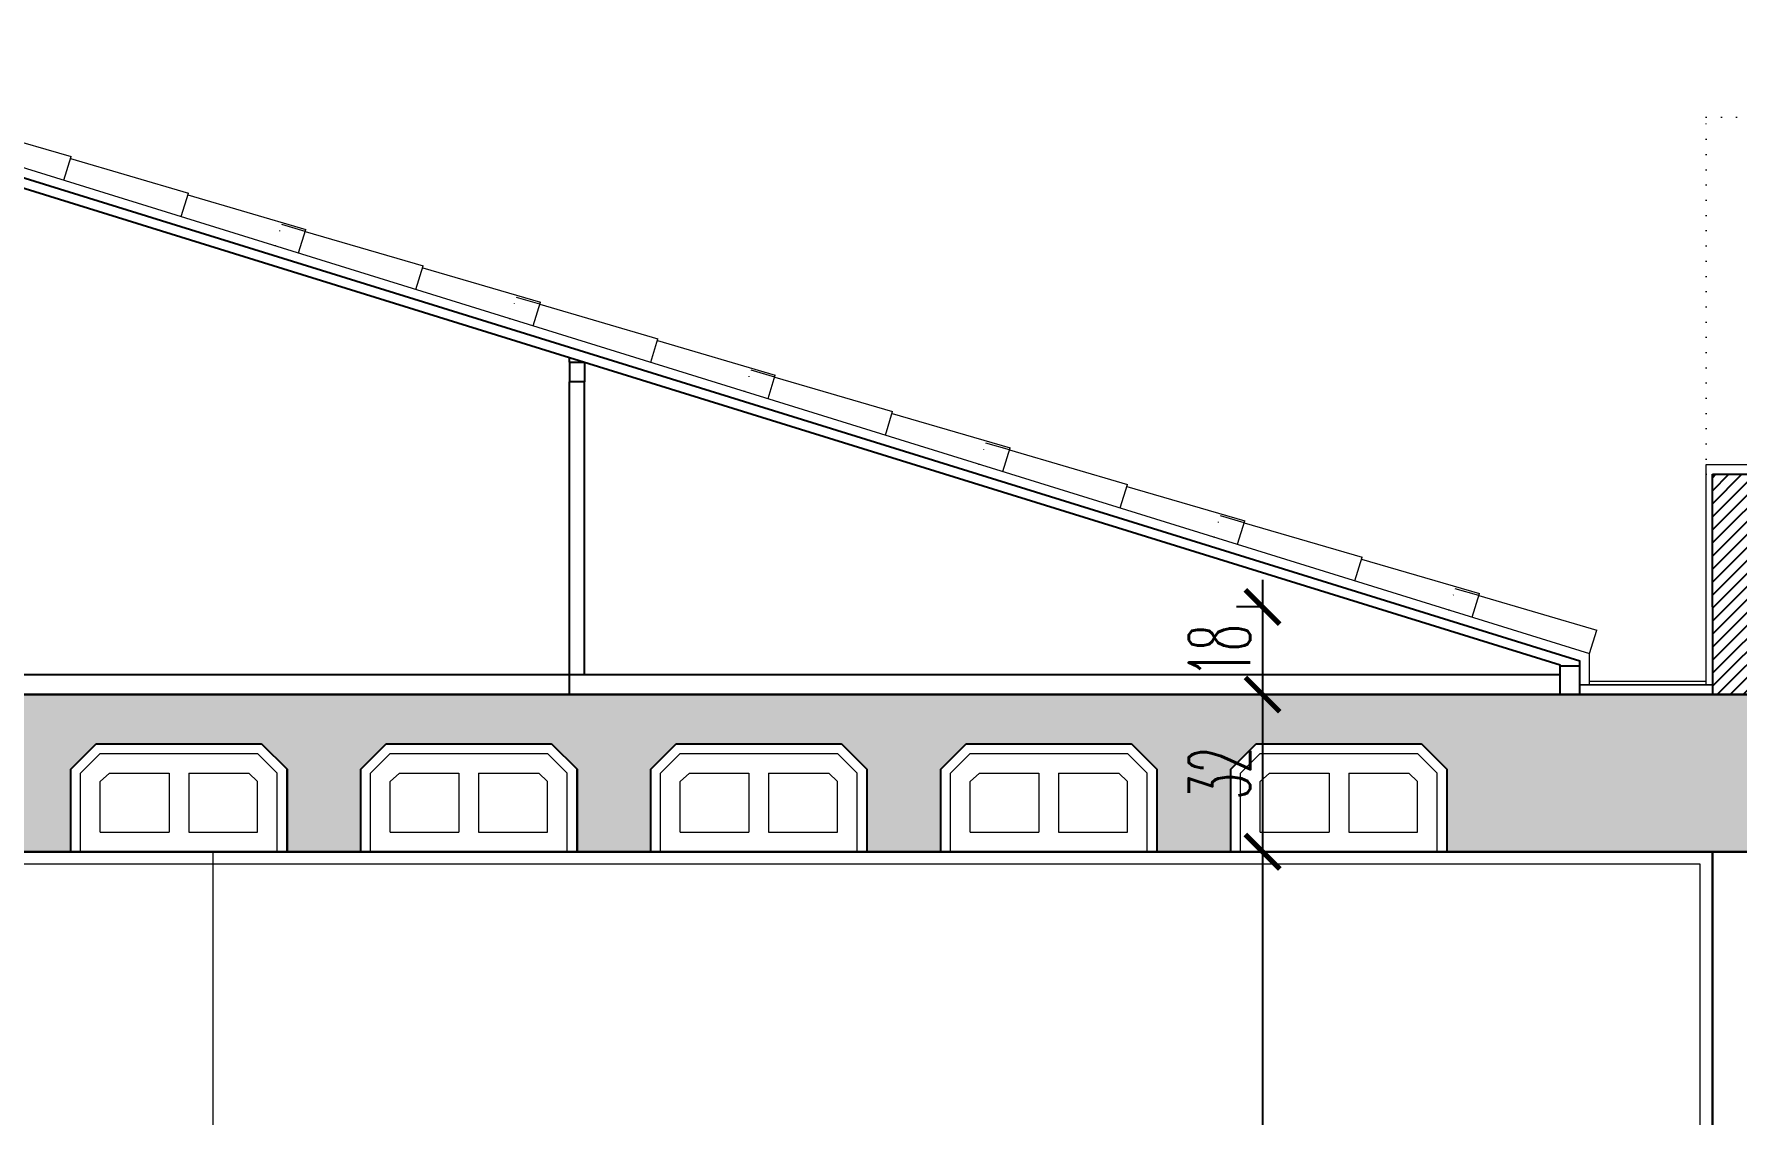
# Model space of a CAD drawing. Extents: x 775040 to 808375, y 4159409 to 4163651.
# Drawn here: x 792673.4 to 793019.9, y 4160775.6 to 4160995.6 of the extents above; entities that cross this region are included whole.
import ezdxf

# ---------------------------------------------------------------- set-up
doc = ezdxf.new("R2010")
doc.units = 0
doc.header["$MEASUREMENT"] = 0
doc.header["$PDMODE"] = 3
doc.linetypes.add('ACAD_ISO07W100', pattern=[3, 0, -3])
doc.linetypes.add('DUZ', pattern=[500, 500])
doc.layers.get('0').update_dxf_attribs({"linetype": 'DUZ'})
for name, color, linetype, lineweight in [('duvar', 7, 'Continuous', 25), ('kapı', 3, 'Continuous', 9), ('Z_ duvar', 7, 'Continuous', 30), ('Z_asmolen', 53, 'Continuous', 9), ('Z_g3', 3, 'Continuous', 13), ('Z_izdot', 42, 'ACAD_ISO07W100', 9), ('Z_iç ölçü dikey', 111, 'Continuous', 25), ('Z_kesit döşeme', 5, 'Continuous', 30), ('Z_kolon tarama', 171, 'Continuous', 5), ('Z_sıva', 241, 'Continuous', 5)]:
    doc.layers.add(name, color=color, linetype=linetype, lineweight=lineweight)
doc.styles.add('OLCUIC', font='ROMANS.SHX', dxfattribs={"width": 0.5})
doc.dimstyles.new('ölçü 50', dxfattribs={"dimtxt": 12.5, "dimasz": 7, "dimexe": 5.3, "dimexo": 5, "dimgap": 2.5, "dimtad": 1, "dimdec": 0, "dimzin": 9, "dimdsep": 46, "dimtxsty": 'OLCUIC', "dimblk1": 'ARCHTICK', "dimblk2": 'ARCHTICK', "dimsah": 1, "dimcen": 0, "dimdle": 5.5, "dimadec": 0, "dimazin": 0, "dimtfac": 1, "dimtdec": 0, "dimtix": 1, "dimtofl": 0, "dimtmove": 1, "dimatfit": 3, "dimldrblk": 'ARCHTICK', "dimfxl": 0, "dimtolj": 1, "dimtzin": 0, "dimarcsym": 0})

# ---------------------------------------------------------------- blocks, each defined once
blk = doc.blocks.new('asbnm')
at = {"layer": 'Z_asmolen'}
for p, q in [((44128.83, -2548.34), (44123.66, -2553.51)), ((44162.49, -2548.34), (44128.83, -2548.34)), ((44162.49, -2548.34), (44167.66, -2553.51)), ((44187.83, -2548.34), (44182.66, -2553.51)), ((44221.49, -2548.34), (44187.83, -2548.34)), ((44221.49, -2548.34), (44226.66, -2553.51)), ((44129.66, -2550.34), (44125.66, -2554.34)), ((44161.66, -2550.34), (44129.66, -2550.34)), ((44161.66, -2550.34), (44165.66, -2554.34)), ((44188.66, -2550.34), (44184.66, -2554.34)), ((44220.66, -2550.34), (44188.66, -2550.34)), ((44220.66, -2550.34), (44224.66, -2554.34)), ((44123.66, -2570.34), (44123.66, -2553.51)), ((44125.66, -2570.34), (44125.66, -2554.34)), ((44131.43, -2554.34), (44129.66, -2556.07)), ((44129.66, -2566.34), (44129.66, -2556.07)), ((44143.66, -2554.34), (44131.43, -2554.34)), ((44143.66, -2554.34), (44143.66, -2566.34)), ((44159.76, -2554.34), (44147.66, -2554.34)), ((44147.66, -2554.34), (44147.66, -2566.34)), ((44159.76, -2554.34), (44161.66, -2556.01)), ((44161.66, -2566.34), (44161.66, -2556.01)), ((44165.66, -2570.34), (44165.66, -2554.34)), ((44167.66, -2570.34), (44167.66, -2553.51)), ((44182.66, -2570.34), (44182.66, -2553.51)), ((44184.66, -2570.34), (44184.66, -2554.34)), ((44190.43, -2554.34), (44188.66, -2556.07)), ((44188.66, -2566.34), (44188.66, -2556.07)), ((44202.66, -2554.34), (44190.43, -2554.34)), ((44202.66, -2554.34), (44202.66, -2566.34)), ((44218.76, -2554.34), (44206.66, -2554.34)), ((44206.66, -2554.34), (44206.66, -2566.34)), ((44218.76, -2554.34), (44220.66, -2556.01)), ((44220.66, -2566.34), (44220.66, -2556.01)), ((44224.66, -2570.34), (44224.66, -2554.34)), ((44226.66, -2570.34), (44226.66, -2553.51)), ((44143.66, -2566.34), (44129.66, -2566.34)), ((44161.66, -2566.34), (44147.66, -2566.34)), ((44202.66, -2566.34), (44188.66, -2566.34)), ((44220.66, -2566.34), (44206.66, -2566.34)), ((44167.66, -2570.34), (44123.66, -2570.34)), ((44226.66, -2570.34), (44182.66, -2570.34))]:
    blk.add_line(p, q, dxfattribs=at)
blk = doc.blocks.new('_ARCHTICK')
at = {"color": 0, "linetype": 'ByBlock', "const_width": 0.15}
blk.add_lwpolyline([(-0.5, -0.5), (0.5, 0.5)], dxfattribs=at)
blk = doc.blocks.new('*D1021')
at = {"layer": 'Defpoints', "color": 0, "linetype": 'Continuous', "transparency": 16777216}
for p in [(792923.35, 4160878.97), (792923.35, 4160861.14), (792923.35, 4160861.14)]:
    blk.add_point(p, dxfattribs=at)
at = {"layer": 'Z_iç ölçü dikey', "color": 0, "linetype": 'Continuous', "lineweight": -2, "transparency": 16777216}
for p, q in [((792923.35, 4160884.47), (792923.35, 4160855.64)), ((792923.35, 4160878.97), (792918.05, 4160878.97)), ((792923.35, 4160861.14), (792918.05, 4160861.14))]:
    blk.add_line(p, q, dxfattribs=at)
at = {"layer": 'Z_iç ölçü dikey', "color": 0, "linetype": 'Continuous', "lineweight": -2, "transparency": 16777216, "xscale": 7, "yscale": 7, "zscale": 7}
for p, rotation in [((792923.35, 4160878.97), 90), ((792923.35, 4160861.14), 270)]:
    blk.add_blockref('_ARCHTICK', p, dxfattribs=dict(at, rotation=rotation))
at = {"layer": 'Z_iç ölçü dikey', "color": 0, "linetype": 'Continuous', "transparency": 16777216, "insert": (792914.6, 4160870.06), "char_height": 12.5, "attachment_point": 5, "rotation": 90, "style": 'OLCUIC'}
blk.add_mtext('\\A1;18', dxfattribs=at)
blk = doc.blocks.new('*D1022')
at = {"layer": 'Defpoints', "color": 0, "linetype": 'Continuous', "transparency": 16777216}
for p in [(792923.35, 4160861.14), (792923.35, 4160829.14), (792923.35, 4160829.14)]:
    blk.add_point(p, dxfattribs=at)
at = {"layer": 'Z_iç ölçü dikey', "color": 0, "linetype": 'Continuous', "lineweight": -2, "transparency": 16777216}
for p, q in [((792923.35, 4160866.64), (792923.35, 4160823.64)), ((792923.35, 4160861.14), (792918.05, 4160861.14)), ((792923.35, 4160829.14), (792918.05, 4160829.14))]:
    blk.add_line(p, q, dxfattribs=at)
at = {"layer": 'Z_iç ölçü dikey', "color": 0, "linetype": 'Continuous', "lineweight": -2, "transparency": 16777216, "xscale": 7, "yscale": 7, "zscale": 7}
for p, rotation in [((792923.35, 4160861.14), 90), ((792923.35, 4160829.14), 270)]:
    blk.add_blockref('_ARCHTICK', p, dxfattribs=dict(at, rotation=rotation))
at = {"layer": 'Z_iç ölçü dikey', "color": 0, "linetype": 'Continuous', "transparency": 16777216, "insert": (792914.6, 4160845.14), "char_height": 12.5, "attachment_point": 5, "rotation": 90, "style": 'OLCUIC'}
blk.add_mtext('\\A1;32', dxfattribs=at)
blk = doc.blocks.new('*D1023')
at = {"layer": 'Defpoints', "color": 0, "linetype": 'Continuous', "transparency": 16777216}
for p in [(792923.35, 4160829.14), (792923.35, 4160561.14), (792923.35, 4160561.14)]:
    blk.add_point(p, dxfattribs=at)
at = {"layer": 'Z_iç ölçü dikey', "color": 0, "linetype": 'Continuous', "lineweight": -2, "transparency": 16777216}
for p, q in [((792923.35, 4160834.64), (792923.35, 4160555.64)), ((792923.35, 4160829.14), (792918.05, 4160829.14)), ((792923.35, 4160561.14), (792918.05, 4160561.14))]:
    blk.add_line(p, q, dxfattribs=at)
at = {"layer": 'Z_iç ölçü dikey', "color": 0, "linetype": 'Continuous', "lineweight": -2, "transparency": 16777216, "xscale": 7, "yscale": 7, "zscale": 7}
for p, rotation in [((792923.35, 4160829.14), 90), ((792923.35, 4160561.14), 270)]:
    blk.add_blockref('_ARCHTICK', p, dxfattribs=dict(at, rotation=rotation))
at = {"layer": 'Z_iç ölçü dikey', "color": 0, "linetype": 'Continuous', "transparency": 16777216, "insert": (792914.6, 4160695.14), "char_height": 12.5, "attachment_point": 5, "rotation": 90, "style": 'OLCUIC'}
blk.add_mtext('\\A1;268', dxfattribs=at)

msp = doc.modelspace()

# ---------------------------------------------------------------- hatches: boundary and pattern name
at = {"layer": 'Z_iç ölçü dikey', "linetype": 'Continuous'}
h = msp.add_hatch(dxfattribs=at)
h.set_pattern_fill('ANSI31', color=5, scale=15, style=0)
h.set_pattern_definition([(45, (0, 0), (-1.3258252147, 1.3258252147), [])])
h.paths.add_polyline_path([(793447.87, 4160895.8), (793453.04, 4160900.97), (793486.69, 4160900.97), (793491.87, 4160895.8), (793491.87, 4160878.97), (793506.87, 4160878.97), (793506.87, 4160895.8), (793512.04, 4160900.97), (793545.69, 4160900.97), (793550.87, 4160895.8), (793550.87, 4160878.97), (793565.87, 4160878.97), (793565.87, 4160895.8), (793571.04, 4160900.97), (793604.69, 4160900.97), (793609.87, 4160895.8), (793609.87, 4160878.97), (793624.87, 4160878.97), (793624.87, 4160895.8), (793630.04, 4160900.97), (793663.69, 4160900.97), (793668.87, 4160895.8), (793668.87, 4160878.97), (793683.87, 4160878.97), (793683.87, 4160895.8), (793689.04, 4160900.97), (793722.69, 4160900.97), (793727.87, 4160895.8), (793727.87, 4160878.97), (793742.87, 4160878.97), (793742.87, 4160895.8), (793748.04, 4160900.97), (793781.69, 4160900.97), (793786.87, 4160895.8), (793786.87, 4160878.97), (793801.87, 4160878.97), (793801.87, 4160895.8), (793807.04, 4160900.97), (793840.69, 4160900.97), (793845.87, 4160895.8), (793845.87, 4160878.97), (793860.87, 4160878.97), (793860.87, 4160895.8), (793866.04, 4160900.97), (793899.69, 4160900.97), (793904.87, 4160895.8), (793904.87, 4160878.97), (793914.22, 4160878.97), (793925.25, 4160905.97), (793014.87, 4160905.97), (793014.87, 4160878.97), (793014.87, 4160861.14), (793034.87, 4160861.14), (793034.87, 4160829.14), (793034.87, 4160561.14), (793262.97, 4160561.14), (793262.97, 4160563.64), (793037.37, 4160563.64), (793037.37, 4160876.85), (793267.37, 4160876.85), (793267.37, 4160771.14), (793269.87, 4160771.14), (793269.87, 4160781.14), (793269.87, 4160878.97), (793093.87, 4160878.97), (793093.87, 4160895.8), (793099.04, 4160900.97), (793132.69, 4160900.97), (793137.87, 4160895.8), (793137.87, 4160878.97), (793152.87, 4160878.97), (793152.87, 4160895.8), (793158.04, 4160900.97), (793191.69, 4160900.97), (793196.87, 4160895.8), (793196.87, 4160878.97), (793211.87, 4160878.97), (793211.87, 4160895.8), (793217.04, 4160900.97), (793250.69, 4160900.97), (793255.87, 4160895.8), (793255.87, 4160878.97), (793270.87, 4160878.97), (793270.87, 4160895.8), (793276.04, 4160900.97), (793309.69, 4160900.97), (793314.87, 4160895.8), (793314.87, 4160878.97), (793329.87, 4160878.97), (793329.87, 4160895.8), (793335.04, 4160900.97), (793368.69, 4160900.97), (793373.87, 4160895.8), (793373.87, 4160878.97), (793388.87, 4160878.97), (793388.87, 4160895.8), (793394.04, 4160900.97), (793427.69, 4160900.97), (793432.87, 4160895.8), (793432.87, 4160878.97), (793447.87, 4160878.97)])
h.paths.add_polyline_path([(793137.87, 4160878.97), (793093.87, 4160878.97), (793093.87, 4160895.8), (793099.04, 4160900.97), (793132.69, 4160900.97), (793137.87, 4160895.8)], flags=16)
h.paths.add_polyline_path([(793131.87, 4160893.25), (793131.87, 4160882.97), (793117.87, 4160882.97), (793117.87, 4160894.97), (793130.09, 4160894.97)], flags=0)
h.paths.add_polyline_path([(793113.87, 4160882.97), (793099.87, 4160882.97), (793099.87, 4160893.3), (793101.76, 4160894.97), (793113.87, 4160894.97)], flags=0)
at = {"layer": 'Z_kolon tarama'}
h = msp.add_hatch(dxfattribs=at)
h.set_pattern_fill('ANSI33', color=256, scale=15, style=0)
h.paths.add_polyline_path([(792509.04, 4160851.14), (792542.69, 4160851.14), (792547.87, 4160845.97), (792547.87, 4160829.14), (792562.87, 4160829.14), (792562.87, 4160845.97), (792568.04, 4160851.14), (792601.69, 4160851.14), (792605.93, 4160846.9), (792605.93, 4160861.14), (792129.87, 4160861.14), (792129.87, 4160829.14), (792149.87, 4160829.14), (792149.87, 4160845.97), (792155.04, 4160851.14), (792188.69, 4160851.14), (792193.87, 4160845.97), (792193.87, 4160829.14), (792208.87, 4160829.14), (792208.87, 4160845.97), (792214.04, 4160851.14), (792247.69, 4160851.14), (792252.87, 4160845.97), (792252.87, 4160829.14), (792267.87, 4160829.14), (792267.87, 4160845.97), (792273.04, 4160851.14), (792306.69, 4160851.14), (792311.87, 4160845.97), (792311.87, 4160829.14), (792326.87, 4160829.14), (792326.87, 4160845.97), (792332.04, 4160851.14), (792365.69, 4160851.14), (792370.87, 4160845.97), (792370.87, 4160829.14), (792385.87, 4160829.14), (792385.87, 4160845.97), (792391.04, 4160851.14), (792424.69, 4160851.14), (792429.87, 4160845.97), (792429.87, 4160829.14), (792444.87, 4160829.14), (792444.87, 4160845.97), (792450.04, 4160851.14), (792483.69, 4160851.14), (792488.87, 4160845.97), (792488.87, 4160829.14), (792503.87, 4160829.14), (792503.87, 4160845.97)])
h.paths.add_polyline_path([(793034.87, 4160861.14), (792605.93, 4160861.14), (792605.93, 4160846.9), (792606.87, 4160845.97), (792606.87, 4160829.14), (792621.87, 4160829.14), (792621.87, 4160845.97), (792627.04, 4160851.14), (792660.69, 4160851.14), (792665.87, 4160845.97), (792665.87, 4160829.14), (792680.87, 4160829.14), (792680.87, 4160845.97), (792686.04, 4160851.14), (792719.69, 4160851.14), (792724.87, 4160845.97), (792724.87, 4160829.14), (792739.87, 4160829.14), (792739.87, 4160845.97), (792745.04, 4160851.14), (792778.69, 4160851.14), (792783.87, 4160845.97), (792783.87, 4160829.14), (792798.87, 4160829.14), (792798.87, 4160845.97), (792804.04, 4160851.14), (792837.69, 4160851.14), (792842.87, 4160845.97), (792842.87, 4160829.14), (792857.87, 4160829.14), (792857.87, 4160845.97), (792863.04, 4160851.14), (792896.69, 4160851.14), (792901.87, 4160845.97), (792901.87, 4160829.14), (792916.87, 4160829.14), (792916.87, 4160845.97), (792922.04, 4160851.14), (792955.69, 4160851.14), (792960.87, 4160845.97), (792960.87, 4160829.14), (793034.87, 4160829.14)])
h.paths.add_polyline_path([(792262.15, 4160836.96), (792262.15, 4160853.33), (792243.4, 4160853.33), (792243.4, 4160836.96)], flags=24)
h.paths.add_polyline_path([(792923.98, 4160836.96), (792923.98, 4160853.33), (792905.23, 4160853.33), (792905.23, 4160836.96)], flags=25)

# ---------------------------------------------------------------- linework, layer by layer
at = {"layer": 'duvar', "color": 4}
msp.add_line((792585.37, 4160865.24), (792983.87, 4160865.24), dxfattribs=at)
at = {"layer": 'Z_ duvar', "ltscale": 50}
msp.add_line((793014.87, 4160561.14), (793014.87, 4160829.14), dxfattribs=at)
at = {"layer": 'Z_asmolen'}
for p, q in [((792922.04, 4160851.14), (792916.87, 4160845.97)), ((792922.04, 4160851.14), (792955.69, 4160851.14)), ((792955.69, 4160851.14), (792960.87, 4160845.97)), ((792922.87, 4160849.14), (792918.87, 4160845.14)), ((792922.87, 4160849.14), (792954.87, 4160849.14)), ((792954.87, 4160849.14), (792958.87, 4160845.14)), ((792916.87, 4160829.14), (792916.87, 4160845.97)), ((792918.87, 4160829.14), (792918.87, 4160845.14)), ((792924.76, 4160845.14), (792922.87, 4160843.47)), ((792924.76, 4160845.14), (792936.87, 4160845.14)), ((792936.87, 4160845.14), (792936.87, 4160833.14)), ((792940.87, 4160845.14), (792953.09, 4160845.14)), ((792940.87, 4160845.14), (792940.87, 4160833.14)), ((792953.09, 4160845.14), (792954.87, 4160843.42)), ((792958.87, 4160829.14), (792958.87, 4160845.14)), ((792960.87, 4160829.14), (792960.87, 4160845.97)), ((792922.87, 4160833.14), (792922.87, 4160843.47)), ((792954.87, 4160833.14), (792954.87, 4160843.42)), ((792922.87, 4160833.14), (792936.87, 4160833.14)), ((792940.87, 4160833.14), (792954.87, 4160833.14)), ((792916.87, 4160829.14), (792960.87, 4160829.14))]:
    msp.add_line(p, q, dxfattribs=at)
at = {"layer": 'Z_g3', "linetype": 'Continuous'}
msp.add_line((792709.87, 4160650.64), (792709.87, 4160829.14), dxfattribs=at)
at = {"layer": 'Z_izdot'}
for p, q in [((793013.6, 4160978.68), (793958.2, 4160978.68)), ((793013.6, 4160905.97), (793013.6, 4160978.68)), ((792722.46, 4160952.52), (792723.79, 4160956.82)), ((792770.21, 4160937.69), (792771.54, 4160941.99)), ((792817.96, 4160922.87), (792819.3, 4160927.17)), ((792865.71, 4160908.04), (792867.05, 4160912.34)), ((792913.46, 4160893.22), (792914.8, 4160897.51)), ((792961.22, 4160878.39), (792962.55, 4160882.69))]:
    msp.add_line(p, q, dxfattribs=at)
at = {"layer": 'Z_iç ölçü dikey', "color": 5, "linetype": 'Continuous'}
for p, q in [((792583.87, 4160993.45), (792987.87, 4160868.02)), ((792583.87, 4160991.36), (792782.37, 4160929.73)), ((792782.37, 4160928.8), (792782.37, 4160929.73)), ((792782.37, 4160929.73), (792983.87, 4160867.17)), ((792782.37, 4160928.8), (792782.37, 4160929.73)), ((792782.37, 4160928.8), (792785.37, 4160928.8)), ((792782.37, 4160928.8), (792782.37, 4160924.8)), ((792782.37, 4160928.8), (792785.37, 4160928.8)), ((792782.37, 4160928.8), (792782.37, 4160924.8)), ((792785.37, 4160928.8), (792785.37, 4160924.8)), ((792785.37, 4160928.8), (792785.37, 4160924.8)), ((792782.37, 4160861.14), (792782.37, 4160924.8)), ((792785.37, 4160924.8), (792782.37, 4160924.8)), ((792785.37, 4160924.8), (792782.37, 4160924.8)), ((792785.37, 4160865.24), (792785.37, 4160924.8)), ((793014.87, 4160878.97), (793014.87, 4160905.97)), ((793014.87, 4160905.97), (793925.25, 4160905.97)), ((793014.87, 4160878.97), (793014.87, 4160861.14)), ((792983.87, 4160861.14), (792983.87, 4160867.17)), ((792987.87, 4160866.89), (792983.87, 4160866.89)), ((792987.87, 4160866.89), (792987.87, 4160868.02)), ((792987.87, 4160861.14), (792987.87, 4160866.89)), ((792680.87, 4160845.97), (792686.04, 4160851.14)), ((792686.04, 4160851.14), (792719.69, 4160851.14)), ((792719.69, 4160851.14), (792724.87, 4160845.97)), ((792739.87, 4160845.97), (792745.04, 4160851.14)), ((792745.04, 4160851.14), (792778.69, 4160851.14)), ((792778.69, 4160851.14), (792783.87, 4160845.97)), ((792798.87, 4160845.97), (792804.04, 4160851.14)), ((792804.04, 4160851.14), (792837.69, 4160851.14)), ((792837.69, 4160851.14), (792842.87, 4160845.97)), ((792857.87, 4160845.97), (792863.04, 4160851.14)), ((792863.04, 4160851.14), (792896.69, 4160851.14)), ((792896.69, 4160851.14), (792901.87, 4160845.97)), ((792916.87, 4160845.97), (792922.04, 4160851.14)), ((792922.04, 4160851.14), (792955.69, 4160851.14)), ((792955.69, 4160851.14), (792960.87, 4160845.97)), ((792680.87, 4160829.14), (792680.87, 4160845.97)), ((792724.87, 4160845.97), (792724.87, 4160829.14)), ((792739.87, 4160829.14), (792739.87, 4160845.97)), ((792783.87, 4160845.97), (792783.87, 4160829.14)), ((792798.87, 4160829.14), (792798.87, 4160845.97)), ((792842.87, 4160845.97), (792842.87, 4160829.14)), ((792857.87, 4160829.14), (792857.87, 4160845.97)), ((792901.87, 4160845.97), (792901.87, 4160829.14)), ((792916.87, 4160829.14), (792916.87, 4160845.97)), ((792960.87, 4160845.97), (792960.87, 4160829.14)), ((792798.87, 4160829.14), (792842.87, 4160829.14))]:
    msp.add_line(p, q, dxfattribs=at)
at = {"layer": 'Z_kesit döşeme', "linetype": 'Continuous'}
msp.add_lwpolyline([(793034.87, 4160861.14), (792129.87, 4160861.14), (792129.87, 4160829.14), (793034.87, 4160829.14)], close=True, dxfattribs=at)
at = {"layer": 'Z_sıva', "linetype": 'Continuous'}
for p, q in [((792583.73, 4160995.59), (792989.87, 4160869.5)), ((792656.97, 4160977.65), (792680.96, 4160970.64)), ((792679.48, 4160965.86), (792680.96, 4160970.64)), ((792680.84, 4160970.24), (792704.84, 4160963.22)), ((792703.36, 4160958.45), (792704.84, 4160963.22)), ((792703.36, 4160958.45), (792704.84, 4160963.22)), ((792704.72, 4160962.83), (792728.72, 4160955.81)), ((792728.59, 4160955.41), (792723.79, 4160956.82)), ((792727.23, 4160951.04), (792728.72, 4160955.81)), ((792727.23, 4160951.04), (792728.72, 4160955.81)), ((792728.59, 4160955.41), (792752.59, 4160948.4)), ((792751.11, 4160943.62), (792752.59, 4160948.4)), ((792751.11, 4160943.62), (792752.59, 4160948.4)), ((792752.47, 4160948), (792776.47, 4160940.99)), ((792776.34, 4160940.59), (792771.54, 4160941.99)), ((792774.98, 4160936.21), (792776.47, 4160940.99)), ((792774.98, 4160936.21), (792776.47, 4160940.99)), ((792776.34, 4160940.59), (792800.34, 4160933.57)), ((792798.86, 4160928.8), (792800.34, 4160933.57)), ((792798.86, 4160928.8), (792800.34, 4160933.57)), ((792800.22, 4160933.18), (792824.22, 4160926.16)), ((792824.1, 4160925.76), (792819.3, 4160927.17)), ((792822.74, 4160921.39), (792824.22, 4160926.16)), ((792822.74, 4160921.39), (792824.22, 4160926.16)), ((792824.1, 4160925.76), (792848.09, 4160918.75)), ((792846.61, 4160913.97), (792848.09, 4160918.75)), ((792846.61, 4160913.97), (792848.09, 4160918.75)), ((792847.97, 4160918.35), (792871.97, 4160911.34)), ((792871.85, 4160910.94), (792867.05, 4160912.34)), ((792870.49, 4160906.56), (792871.97, 4160911.34)), ((792870.49, 4160906.56), (792871.97, 4160911.34)), ((792871.85, 4160910.94), (792895.85, 4160903.92)), ((793013.6, 4160907.97), (793929.31, 4160907.97)), ((793013.6, 4160863.14), (793013.6, 4160907.97)), ((792894.36, 4160899.15), (792895.85, 4160903.92)), ((792894.36, 4160899.15), (792895.85, 4160903.92)), ((792895.72, 4160903.52), (792919.72, 4160896.51)), ((792919.6, 4160896.11), (792914.8, 4160897.51)), ((792918.24, 4160891.73), (792919.72, 4160896.51)), ((792918.24, 4160891.73), (792919.72, 4160896.51)), ((792919.6, 4160896.11), (792943.6, 4160889.1)), ((792942.11, 4160884.32), (792943.6, 4160889.1)), ((792942.11, 4160884.32), (792943.6, 4160889.1)), ((792943.47, 4160888.7), (792967.47, 4160881.68)), ((792967.35, 4160881.29), (792962.55, 4160882.69)), ((792965.99, 4160876.91), (792967.47, 4160881.68)), ((792965.99, 4160876.91), (792967.47, 4160881.68)), ((792967.35, 4160881.29), (792991.35, 4160874.27)), ((792989.87, 4160869.5), (792991.35, 4160874.27)), ((792989.87, 4160863.14), (792989.87, 4160869.5)), ((792987.87, 4160863.14), (793014.87, 4160863.14)), ((793014.87, 4160863.14), (792987.87, 4160863.14)), ((793013.6, 4160863.82), (792989.87, 4160863.82))]:
    msp.add_line(p, q, dxfattribs=at)
msp.add_lwpolyline([(792775.37, 4160545.99), (792775.37, 4160563.64), (793012.37, 4160563.64), (793012.37, 4160826.64), (792152.37, 4160826.64), (792152.37, 4160563.64), (792338.81, 4160563.64), (792338.81, 4160526.64)], dxfattribs=at)

# ---------------------------------------------------------------- block references
at = {"layer": 'kapı', "xscale": -1}
for p in [(836907.52, 4163399.48), (837025.52, 4163399.48)]:
    msp.add_blockref('asbnm', p, dxfattribs=at)

# ---------------------------------------------------------------- dimensions: what is measured, and where the dimension line sits
at = {"layer": 'Z_iç ölçü dikey', "linetype": 'Continuous'}
for base, p1, p2, picture, middle in [((792923.35, 4160861.14), (792923.35, 4160878.97), (792923.35, 4160861.14), '*D1021', (792914.6, 4160870.06)), ((792923.35, 4160829.14), (792923.35, 4160861.14), (792923.35, 4160829.14), '*D1022', (792914.6, 4160845.14)), ((792923.35, 4160561.14), (792923.35, 4160829.14), (792923.35, 4160561.14), '*D1023', (792914.6, 4160695.14))]:
    dim = msp.add_linear_dim(base=base, p1=p1, p2=p2, angle=90, dimstyle='ölçü 50', override={"dimfxl": 8}, dxfattribs=at)
    dim.commit()
    dim.dimension.update_dxf_attribs({"geometry": picture, "text_midpoint": middle})

doc.saveas('drawing.dxf')
